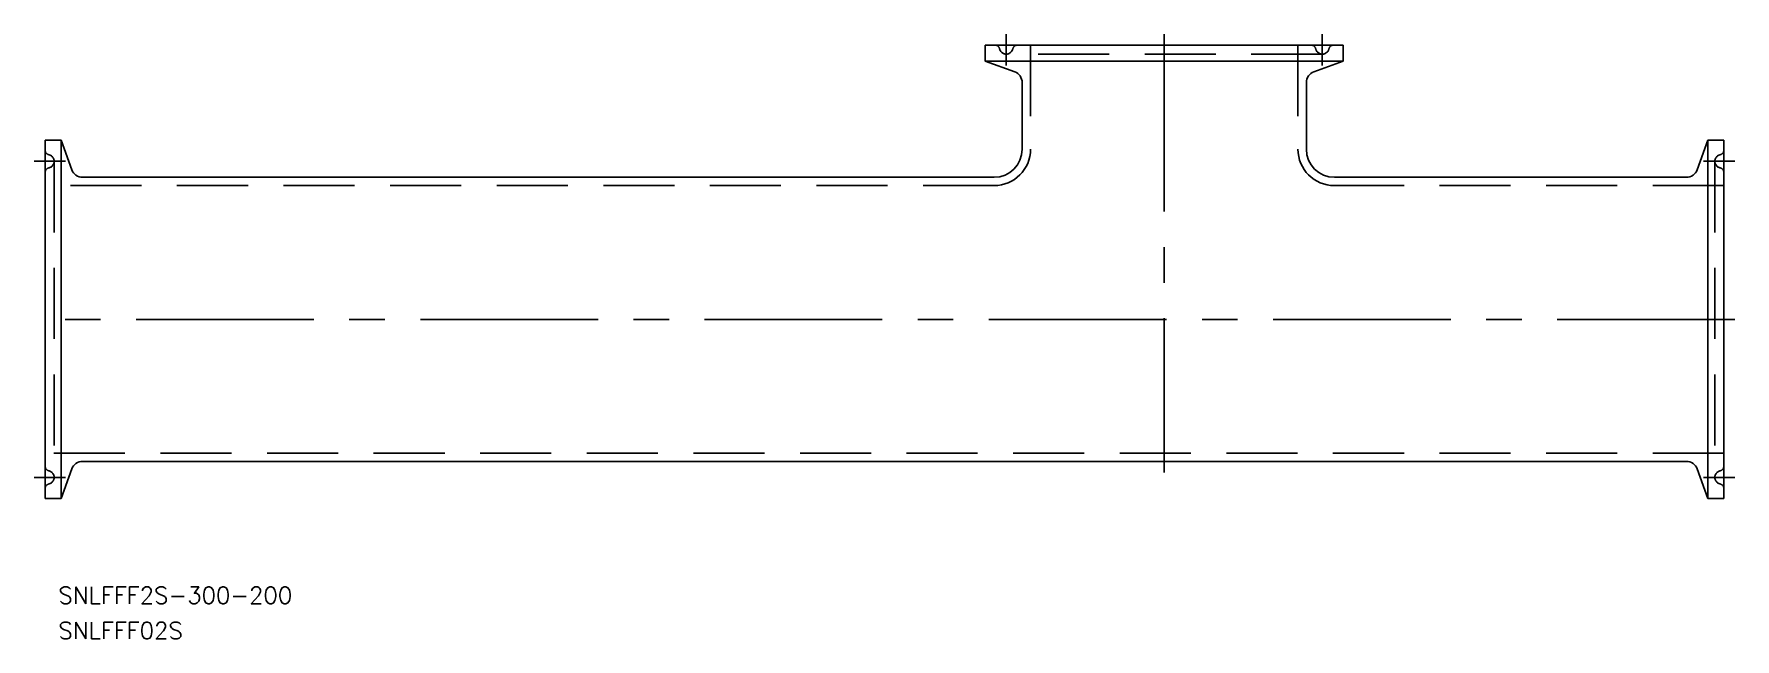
# Model space of a CAD drawing. Extents: x -302 to 2, y -57 to 51.
import ezdxf

# ---------------------------------------------------------------- set-up
doc = ezdxf.new("R2010")
doc.units = 0
doc.linetypes.add('CENTER', pattern=[50.8, 31.75, -6.35, 6.35, -6.35])
doc.linetypes.add('DASHED', pattern=[19.05, 12.7, -6.35])
doc.layers.get('0').update_dxf_attribs({"linetype": 'CONTINUOUS'})
doc.layers.add('CENTER', color=1, linetype='CENTER')
doc.styles.get("Standard").update_dxf_attribs({"font": 'txt.shx', "height": 3, "bigfont": 'bigfont.shx'})

msp = doc.modelspace()

# ---------------------------------------------------------------- linework, layer by layer
at = {"color": 7, "linetype": 'CONTINUOUS'}
for p, q in [((-68, 49), (-132, 49)), ((-132, 49), (-132, 46.15)), ((-68, 49), (-68, 46.15)), ((-68, 46.15), (-132, 46.15)), ((-132, 46.15), (-126.72, 44.23)), ((-68, 46.15), (-73.28, 44.23)), ((-125.4, 30.4), (-125.4, 42.35)), ((-74.6, 30.4), (-74.6, 42.35)), ((-300, 32), (-300, -32)), ((-300, 32), (-297.15, 32)), ((-297.15, 32), (-297.15, -32)), ((-297.15, 32), (-295.23, 26.72)), ((-2.85, 32), (-4.77, 26.72)), ((-2.85, 32), (-2.85, -32)), ((0, 32), (-2.85, 32)), ((0, 32), (0, -32)), ((-293.35, 25.4), (-130.4, 25.4)), ((-69.6, 25.4), (-6.65, 25.4)), ((-297.15, -32), (-295.23, -26.72)), ((-293.35, -25.4), (-6.65, -25.4)), ((-2.85, -32), (-4.77, -26.72)), ((-300, -32), (-297.15, -32)), ((0, -32), (-2.85, -32))]:
    msp.add_line(p, q, dxfattribs=at)
at = {"color": 3, "linetype": 'DASHED'}
for p, q in [((-123.9, 49), (-123.9, 30.4)), ((-76.1, 49), (-76.1, 30.4)), ((-71.75, 47.4), (-128.25, 47.4)), ((-298.4, 28.25), (-298.4, -28.25)), ((-1.6, 28.25), (-1.6, -28.25)), ((-130.4, 23.9), (-300, 23.9)), ((0, 23.9), (-69.6, 23.9)), ((0, -23.9), (-300, -23.9))]:
    msp.add_line(p, q, dxfattribs=at)
for centre, radius, start, end in [((-130.21, 48.2), 0.8, 11.537, 90), ((-126.29, 48.2), 0.8, 90, 168.463), ((-73.71, 48.2), 0.8, 11.537, 90), ((-69.79, 48.2), 0.8, 90, 168.463), ((-128.25, 48.6), 1.2, 191.537, 348.463), ((-71.75, 48.6), 1.2, 191.537, 348.463), ((-299.2, 30.21), 0.8, 180, 258.463), ((-299.6, 28.25), 1.2, 281.537, 78.463), ((-130.4, 30.4), 6.5, 270, 0), ((-69.6, 30.4), 6.5, 180, 270), ((-0.4, 28.25), 1.2, 101.537, 258.463), ((-0.8, 30.21), 0.8, 281.537, 360), ((-299.2, 26.29), 0.8, 101.537, 180), ((-0.8, 26.29), 0.8, 0, 78.463), ((-299.2, -26.29), 0.8, 180, 258.463), ((-299.6, -28.25), 1.2, 281.537, 78.463), ((-0.4, -28.25), 1.2, 101.537, 258.463), ((-0.8, -26.29), 0.8, 281.537, 360), ((-299.2, -30.21), 0.8, 101.537, 180), ((-0.8, -30.21), 0.8, 0, 78.463)]:
    msp.add_arc(centre, radius, start, end, dxfattribs=at)
at = {"color": 7, "linetype": 'CONTINUOUS'}
for centre, radius, start, end in [((-127.4, 42.35), 2, 0, 70), ((-72.6, 42.35), 2, 110, 180), ((-130.4, 30.4), 5, 270, 0), ((-69.6, 30.4), 5, 180, 270), ((-293.35, 27.4), 2, 200, 270), ((-6.65, 27.4), 2, 270, 340), ((-293.35, -27.4), 2, 90, 160), ((-6.65, -27.4), 2, 20, 90)]:
    msp.add_arc(centre, radius, start, end, dxfattribs=at)
at = {"layer": 'CENTER', "color": 1, "linetype": 'CENTER'}
for p, q in [((-128.25, 45.4), (-128.25, 51)), ((-100, 51), (-100, -27.4)), ((-71.75, 45.4), (-71.75, 51)), ((-296.4, 28.25), (-302, 28.25)), ((-3.6, 28.25), (2, 28.25)), ((2, 0), (-302, 0)), ((-296.4, -28.25), (-302, -28.25)), ((-3.6, -28.25), (2, -28.25))]:
    msp.add_line(p, q, dxfattribs=at)

# ---------------------------------------------------------------- texts
at = {"color": 7, "linetype": 'CONTINUOUS'}
for s, p in [('SNLFFF2S-300-200', (-297.64, -50.82)), ('SNLFFF02S', (-297.64, -57.13))]:
    msp.add_text(s, height=3, dxfattribs=at).set_placement(p)

doc.saveas('drawing.dxf')
